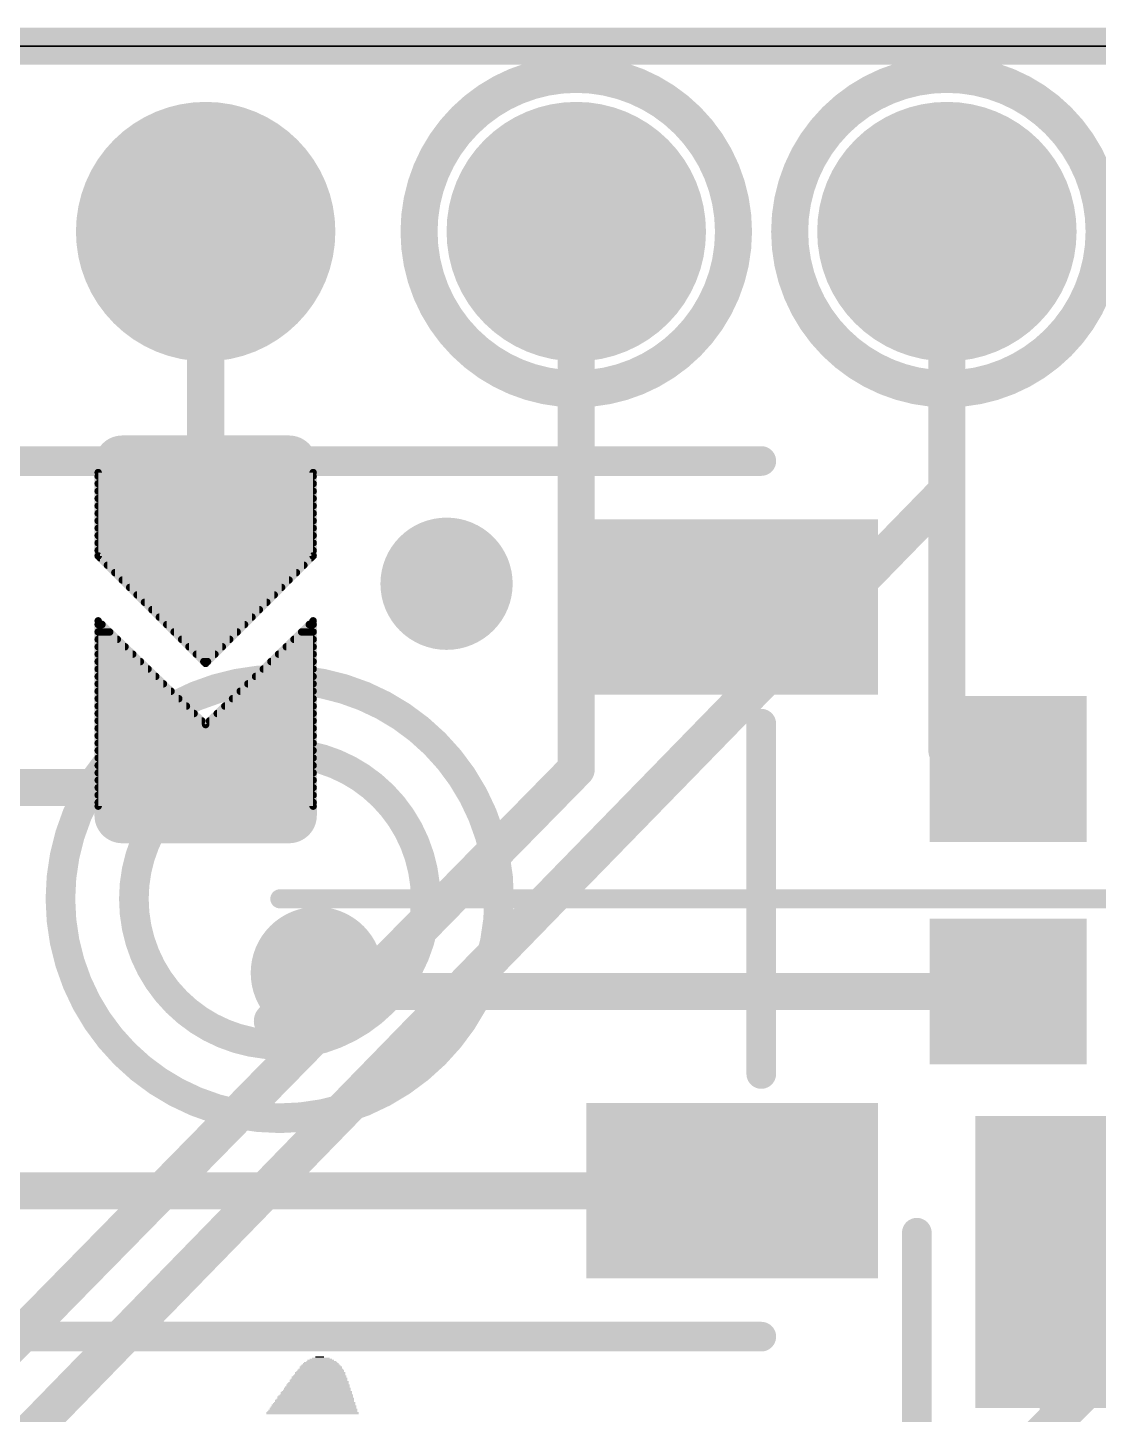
# Model space of a CAD drawing. Extents: x -7.9 to 55.5, y -9.8 to 31.
# Drawn here: x 38.15 to 45.49, y 13.49 to 22.99 of the extents above; entities that cross this region are included whole.
import ezdxf

# ---------------------------------------------------------------- set-up
doc = ezdxf.new("R2010")
doc.units = 0
for name, color, linetype in [('1', 12, 'CONTINUOUS'), ('16', 132, 'CONTINUOUS'), ('17', 110, 'CONTINUOUS'), ('18', 110, 'CONTINUOUS'), ('20', 53, 'CONTINUOUS'), ('21', 40, 'CONTINUOUS'), ('47', 253, 'CONTINUOUS')]:
    doc.layers.add(name, color=color, linetype=linetype)

# ---------------------------------------------------------------- blocks, each defined once
blk = doc.blocks.new('ROUNDP')
at = {"const_width": 0.5}
blk.add_lwpolyline([(0, -0.25, 1), (0, 0.25, 1), (0, -0.25)], format="xyb", dxfattribs=at)
blk = doc.blocks.new('RECT')
blk.add_solid([(-0.5, -0.5), (0.5, -0.5), (-0.5, 0.5), (0.5, 0.5)])
blk = doc.blocks.new('RECT121920X243840R50')
at = {"const_width": 0.1905}
blk.add_lwpolyline([(0.2858, -0.5715), (0.2858, 0.5715, 0.4142), (0.1905, 0.6668), (-0.1905, 0.6668, 0.4142), (-0.2858, 0.5715), (-0.2858, -0.5715, 0.4142), (-0.1905, -0.6668), (0.1905, -0.6668, 0.4142)], format="xyb", close=True, dxfattribs=at)
blk.add_solid([(-0.2159, -0.5969), (0.2159, -0.5969), (-0.2159, 0.5969), (0.2159, 0.5969)])
blk = doc.blocks.new('ROUNDV')
at = {"const_width": 0.5}
blk.add_lwpolyline([(0, -0.25, 1), (0, 0.25, 1), (0, -0.25)], format="xyb", dxfattribs=at)

msp = doc.modelspace()

# ---------------------------------------------------------------- linework, layer by layer
at = {"layer": '1', "const_width": 0.254}
for points in [[(44.45, 18.034), (44.45, 21.59)], [(44.577, 17.907), (44.45, 18.034)], [(44.87, 17.907), (44.577, 17.907)], [(40.259, 16.383), (40.132, 16.51)], [(44.87, 16.383), (40.259, 16.383)], [(36.778, 15.018), (42.978, 15.018)], [(45.212, 8.362), (45.212, 14.986)], [(45.212, 14.986), (45.244, 14.954)], [(45.244, 14.954), (45.244, 14.53)]]:
    msp.add_lwpolyline(points, dxfattribs=at)
at = {"layer": '1', "const_width": 0.127}
for points in [[(44.5135, 21.59, 1), (44.3865, 21.59)], [(44.4949, 18.0789, 1), (44.4051, 17.9891)], [(44.3865, 18.034, 1), (44.5135, 18.034)], [(44.577, 17.9705, 1), (44.577, 17.8435)], [(44.5321, 17.8621, 1), (44.6219, 17.9519)], [(44.87, 17.8435, 1), (44.87, 17.9705)], [(40.1769, 16.5549, 1), (40.0871, 16.4651)], [(40.259, 16.4465, 1), (40.259, 16.3195)], [(40.2141, 16.3381, 1), (40.3039, 16.4279)], [(44.87, 16.3195, 1), (44.87, 16.4465)], [(42.978, 14.9545, 1), (42.978, 15.0815)], [(45.2755, 14.986, 1), (45.1485, 14.986)], [(45.2569, 15.0309, 1), (45.1671, 14.9411)], [(45.3075, 14.954, 1), (45.1805, 14.954)], [(45.1991, 14.9091, 1), (45.2889, 14.9989)], [(45.1805, 14.53, 1), (45.3075, 14.53)]]:
    msp.add_lwpolyline(points, format="xyb", dxfattribs=at)
at = {"layer": '16'}
for points, const_width in [([(50.8, 22.86), (0, 22.86)], 0.254), ([(39.37, 19.812), (39.37, 21.59)], 0.254), ([(41.91, 17.907), (41.91, 21.59)], 0.254), ([(44.45, 19.812), (44.45, 21.59)], 0.254), ([(38.6334, 19.939), (38.6334, 19.3675)], 0.0508), ([(40.1066, 19.939), (38.6334, 19.939)], 0.0508), ([(40.1066, 19.3675), (40.1066, 19.939)], 0.0508), ([(34.671, 9.779), (44.45, 19.812)], 0.254), ([(38.6334, 19.9136), (40.1066, 19.9136)], 0.0508), ([(38.6334, 19.8628), (40.1066, 19.8628)], 0.0508), ([(38.6334, 19.812), (40.1066, 19.812)], 0.0508), ([(38.6334, 19.7612), (40.1066, 19.7612)], 0.0508), ([(38.6334, 19.7104), (40.1066, 19.7104)], 0.0508), ([(38.6334, 19.6596), (40.1066, 19.6596)], 0.0508), ([(38.6334, 19.6088), (40.1066, 19.6088)], 0.0508), ([(38.6334, 19.558), (40.1066, 19.558)], 0.0508), ([(38.6334, 19.5072), (40.1066, 19.5072)], 0.0508), ([(38.6334, 19.4564), (40.1066, 19.4564)], 0.0508), ([(38.6334, 19.4056), (40.1066, 19.4056)], 0.0508), ([(38.6334, 19.3675), (39.37, 18.6309)], 0.0508), ([(39.37, 18.6309), (40.1066, 19.3675)], 0.0508), ([(38.6461, 19.3548), (40.0939, 19.3548)], 0.0508), ([(38.6969, 19.304), (40.0431, 19.304)], 0.0508), ([(38.7477, 19.2532), (39.9923, 19.2532)], 0.0508), ([(38.7985, 19.2024), (39.9415, 19.2024)], 0.0508), ([(38.8493, 19.1516), (39.8907, 19.1516)], 0.0508), ([(38.9001, 19.1008), (39.8399, 19.1008)], 0.0508), ([(38.9509, 19.05), (39.7891, 19.05)], 0.0508), ([(39.0017, 18.9992), (39.7383, 18.9992)], 0.0508), ([(38.6334, 18.923), (39.37, 18.2118)], 0.0508), ([(38.6334, 17.653), (38.6334, 18.923)], 0.0508), ([(38.6334, 18.8976), (38.6597, 18.8976)], 0.0508), ([(39.0525, 18.9484), (39.6875, 18.9484)], 0.0508), ([(39.1033, 18.8976), (39.6367, 18.8976)], 0.0508), ([(39.37, 18.2118), (40.1066, 18.923)], 0.0508), ([(40.0803, 18.8976), (40.1066, 18.8976)], 0.0508), ([(40.1066, 18.923), (40.1066, 17.653)], 0.0508), ([(38.6334, 18.8468), (38.7123, 18.8468)], 0.0508), ([(38.6334, 18.796), (38.7649, 18.796)], 0.0508), ([(39.1541, 18.8468), (39.5859, 18.8468)], 0.0508), ([(39.2049, 18.796), (39.5351, 18.796)], 0.0508), ([(39.9751, 18.796), (40.1066, 18.796)], 0.0508), ([(40.0277, 18.8468), (40.1066, 18.8468)], 0.0508), ([(38.6334, 18.7452), (38.8176, 18.7452)], 0.0508), ([(38.6334, 18.6944), (38.8702, 18.6944)], 0.0508), ([(39.2557, 18.7452), (39.4843, 18.7452)], 0.0508), ([(39.3065, 18.6944), (39.4335, 18.6944)], 0.0508), ([(39.8698, 18.6944), (40.1066, 18.6944)], 0.0508), ([(39.9225, 18.7452), (40.1066, 18.7452)], 0.0508), ([(38.6334, 18.6436), (38.9228, 18.6436)], 0.0508), ([(39.3573, 18.6436), (39.3827, 18.6436)], 0.0508), ([(39.8172, 18.6436), (40.1066, 18.6436)], 0.0508), ([(38.6334, 18.5928), (38.9754, 18.5928)], 0.0508), ([(38.6334, 18.542), (39.028, 18.542)], 0.0508), ([(39.712, 18.542), (40.1066, 18.542)], 0.0508), ([(39.7646, 18.5928), (40.1066, 18.5928)], 0.0508), ([(38.6334, 18.4912), (39.0806, 18.4912)], 0.0508), ([(38.6334, 18.4404), (39.1332, 18.4404)], 0.0508), ([(39.6068, 18.4404), (40.1066, 18.4404)], 0.0508), ([(39.6594, 18.4912), (40.1066, 18.4912)], 0.0508), ([(38.6334, 18.3896), (39.1859, 18.3896)], 0.0508), ([(38.6334, 18.3388), (39.2385, 18.3388)], 0.0508), ([(39.5015, 18.3388), (40.1066, 18.3388)], 0.0508), ([(39.5541, 18.3896), (40.1066, 18.3896)], 0.0508), ([(38.6334, 18.288), (39.2911, 18.288)], 0.0508), ([(38.6334, 18.2372), (39.3437, 18.2372)], 0.0508), ([(39.3963, 18.2372), (40.1066, 18.2372)], 0.0508), ([(39.4489, 18.288), (40.1066, 18.288)], 0.0508), ([(38.6334, 18.1864), (40.1066, 18.1864)], 0.0508), ([(38.6334, 18.1356), (40.1066, 18.1356)], 0.0508), ([(38.6334, 18.0848), (40.1066, 18.0848)], 0.0508), ([(38.6334, 18.034), (40.1066, 18.034)], 0.0508), ([(38.6334, 17.9832), (40.1066, 17.9832)], 0.0508), ([(38.6334, 17.9324), (40.1066, 17.9324)], 0.0508), ([(40.2143, 16.1799), (41.91, 17.907)], 0.254), ([(36.83, 17.78), (39.37, 17.78)], 0.254), ([(38.6334, 17.8816), (40.1066, 17.8816)], 0.0508), ([(38.6334, 17.8308), (40.1066, 17.8308)], 0.0508), ([(38.6334, 17.78), (40.1066, 17.78)], 0.0508), ([(38.6334, 17.7292), (40.1066, 17.7292)], 0.0508), ([(38.6334, 17.6784), (40.1066, 17.6784)], 0.0508), ([(40.1066, 17.653), (38.6334, 17.653)], 0.0508), ([(40.132, 16.51), (39.8271, 16.1799)], 0.254), ([(35.052, 10.922), (40.2143, 16.1799)], 0.254), ([(39.8271, 16.1799), (40.2143, 16.1799)], 0.254), ([(34.29, 2.54), (47.752, 16.002)], 0.254)]:
    msp.add_lwpolyline(points, dxfattribs=dict(at, const_width=const_width))
for points, const_width in [([(39.4335, 21.59, 1), (39.3065, 21.59)], 0.127), ([(41.9735, 21.59, 1), (41.8465, 21.59)], 0.127), ([(44.5135, 21.59, 1), (44.3865, 21.59)], 0.127), ([(38.6461, 19.939, 1), (38.6207, 19.939)], 0.0254), ([(38.6334, 19.9517, 1), (38.6334, 19.9263)], 0.0254), ([(40.1193, 19.939, 1), (40.0939, 19.939)], 0.0254), ([(40.1066, 19.9263, 1), (40.1066, 19.9517)], 0.0254), ([(38.6334, 19.9263, 1), (38.6334, 19.9009)], 0.0254), ([(38.6334, 19.8755, 1), (38.6334, 19.8501)], 0.0254), ([(39.3065, 19.812, 1), (39.4335, 19.812)], 0.127), ([(40.1066, 19.9009, 1), (40.1066, 19.9263)], 0.0254), ([(40.1066, 19.8501, 1), (40.1066, 19.8755)], 0.0254), ([(44.3865, 19.812, 1), (44.5135, 19.812)], 0.127), ([(44.4955, 19.7677, 1), (44.4045, 19.8563)], 0.127), ([(38.6334, 19.8247, 1), (38.6334, 19.7993)], 0.0254), ([(38.6334, 19.7739, 1), (38.6334, 19.7485)], 0.0254), ([(40.1066, 19.7993, 1), (40.1066, 19.8247)], 0.0254), ([(40.1066, 19.7485, 1), (40.1066, 19.7739)], 0.0254), ([(38.6334, 19.7231, 1), (38.6334, 19.6977)], 0.0254), ([(38.6334, 19.6723, 1), (38.6334, 19.6469)], 0.0254), ([(40.1066, 19.6977, 1), (40.1066, 19.7231)], 0.0254), ([(40.1066, 19.6469, 1), (40.1066, 19.6723)], 0.0254), ([(38.6334, 19.6215, 1), (38.6334, 19.5961)], 0.0254), ([(38.6334, 19.5707, 1), (38.6334, 19.5453)], 0.0254), ([(40.1066, 19.5961, 1), (40.1066, 19.6215)], 0.0254), ([(40.1066, 19.5453, 1), (40.1066, 19.5707)], 0.0254), ([(38.6334, 19.5199, 1), (38.6334, 19.4945)], 0.0254), ([(38.6334, 19.4691, 1), (38.6334, 19.4437)], 0.0254), ([(40.1066, 19.4945, 1), (40.1066, 19.5199)], 0.0254), ([(40.1066, 19.4437, 1), (40.1066, 19.4691)], 0.0254), ([(38.6334, 19.4183, 1), (38.6334, 19.3929)], 0.0254), ([(38.6424, 19.3765, 1), (38.6244, 19.3585)], 0.0254), ([(40.1156, 19.3585, 1), (40.0976, 19.3765)], 0.0254), ([(40.1066, 19.3929, 1), (40.1066, 19.4183)], 0.0254), ([(38.6207, 19.3675, 1), (38.6461, 19.3675)], 0.0254), ([(38.6461, 19.3675, 1), (38.6461, 19.3421)], 0.0254), ([(38.6969, 19.3167, 1), (38.6969, 19.2913)], 0.0254), ([(40.0431, 19.2913, 1), (40.0431, 19.3167)], 0.0254), ([(40.0939, 19.3675, 1), (40.1193, 19.3675)], 0.0254), ([(40.0939, 19.3421, 1), (40.0939, 19.3675)], 0.0254), ([(38.7477, 19.2659, 1), (38.7477, 19.2405)], 0.0254), ([(38.7985, 19.2151, 1), (38.7985, 19.1897)], 0.0254), ([(39.9415, 19.1897, 1), (39.9415, 19.2151)], 0.0254), ([(39.9923, 19.2405, 1), (39.9923, 19.2659)], 0.0254), ([(38.8493, 19.1643, 1), (38.8493, 19.1389)], 0.0254), ([(38.9001, 19.1135, 1), (38.9001, 19.0881)], 0.0254), ([(39.8399, 19.0881, 1), (39.8399, 19.1135)], 0.0254), ([(39.8907, 19.1389, 1), (39.8907, 19.1643)], 0.0254), ([(38.9509, 19.0627, 1), (38.9509, 19.0373)], 0.0254), ([(39.0017, 19.0119, 1), (39.0017, 18.9865)], 0.0254), ([(39.7383, 18.9865, 1), (39.7383, 19.0119)], 0.0254), ([(39.7891, 19.0373, 1), (39.7891, 19.0627)], 0.0254), ([(38.6422, 18.9321, 1), (38.6246, 18.9139)], 0.0254), ([(38.6461, 18.923, 1), (38.6207, 18.923)], 0.0254), ([(38.6334, 18.9103, 1), (38.6334, 18.8849)], 0.0254), ([(38.6597, 18.8849, 1), (38.6597, 18.9103)], 0.0254), ([(39.0525, 18.9611, 1), (39.0525, 18.9357)], 0.0254), ([(39.1033, 18.9103, 1), (39.1033, 18.8849)], 0.0254), ([(39.6367, 18.8849, 1), (39.6367, 18.9103)], 0.0254), ([(39.6875, 18.9357, 1), (39.6875, 18.9611)], 0.0254), ([(40.0803, 18.9103, 1), (40.0803, 18.8849)], 0.0254), ([(40.1193, 18.923, 1), (40.0939, 18.923)], 0.0254), ([(40.1154, 18.9139, 1), (40.0978, 18.9321)], 0.0254), ([(40.1066, 18.8849, 1), (40.1066, 18.9103)], 0.0254), ([(38.6334, 18.8595, 1), (38.6334, 18.8341)], 0.0254), ([(38.6334, 18.8087, 1), (38.6334, 18.7833)], 0.0254), ([(38.7123, 18.8341, 1), (38.7123, 18.8595)], 0.0254), ([(38.7649, 18.7833, 1), (38.7649, 18.8087)], 0.0254), ([(39.1541, 18.8595, 1), (39.1541, 18.8341)], 0.0254), ([(39.2049, 18.8087, 1), (39.2049, 18.7833)], 0.0254), ([(39.5351, 18.7833, 1), (39.5351, 18.8087)], 0.0254), ([(39.5859, 18.8341, 1), (39.5859, 18.8595)], 0.0254), ([(39.9751, 18.8087, 1), (39.9751, 18.7833)], 0.0254), ([(40.0277, 18.8595, 1), (40.0277, 18.8341)], 0.0254), ([(40.1066, 18.8341, 1), (40.1066, 18.8595)], 0.0254), ([(40.1066, 18.7833, 1), (40.1066, 18.8087)], 0.0254), ([(38.6334, 18.7579, 1), (38.6334, 18.7325)], 0.0254), ([(38.6334, 18.7071, 1), (38.6334, 18.6817)], 0.0254), ([(38.8176, 18.7325, 1), (38.8176, 18.7579)], 0.0254), ([(38.8702, 18.6817, 1), (38.8702, 18.7071)], 0.0254), ([(39.2557, 18.7579, 1), (39.2557, 18.7325)], 0.0254), ([(39.3065, 18.7071, 1), (39.3065, 18.6817)], 0.0254), ([(39.4335, 18.6817, 1), (39.4335, 18.7071)], 0.0254), ([(39.4843, 18.7325, 1), (39.4843, 18.7579)], 0.0254), ([(39.8698, 18.7071, 1), (39.8698, 18.6817)], 0.0254), ([(39.9225, 18.7579, 1), (39.9225, 18.7325)], 0.0254), ([(40.1066, 18.7325, 1), (40.1066, 18.7579)], 0.0254), ([(40.1066, 18.6817, 1), (40.1066, 18.7071)], 0.0254), ([(38.6334, 18.6563, 1), (38.6334, 18.6309)], 0.0254), ([(38.9228, 18.6309, 1), (38.9228, 18.6563)], 0.0254), ([(39.3573, 18.6563, 1), (39.3573, 18.6309)], 0.0254), ([(39.361, 18.6399, 1), (39.379, 18.6219)], 0.0254), ([(39.361, 18.6219, 1), (39.379, 18.6399)], 0.0254), ([(39.3827, 18.6309, 1), (39.3827, 18.6563)], 0.0254), ([(39.8172, 18.6563, 1), (39.8172, 18.6309)], 0.0254), ([(40.1066, 18.6309, 1), (40.1066, 18.6563)], 0.0254), ([(38.6334, 18.6055, 1), (38.6334, 18.5801)], 0.0254), ([(38.6334, 18.5547, 1), (38.6334, 18.5293)], 0.0254), ([(38.9754, 18.5801, 1), (38.9754, 18.6055)], 0.0254), ([(39.028, 18.5293, 1), (39.028, 18.5547)], 0.0254), ([(39.712, 18.5547, 1), (39.712, 18.5293)], 0.0254), ([(39.7646, 18.6055, 1), (39.7646, 18.5801)], 0.0254), ([(40.1066, 18.5801, 1), (40.1066, 18.6055)], 0.0254), ([(40.1066, 18.5293, 1), (40.1066, 18.5547)], 0.0254), ([(38.6334, 18.5039, 1), (38.6334, 18.4785)], 0.0254), ([(38.6334, 18.4531, 1), (38.6334, 18.4277)], 0.0254), ([(39.0806, 18.4785, 1), (39.0806, 18.5039)], 0.0254), ([(39.1332, 18.4277, 1), (39.1332, 18.4531)], 0.0254), ([(39.6068, 18.4531, 1), (39.6068, 18.4277)], 0.0254), ([(39.6594, 18.5039, 1), (39.6594, 18.4785)], 0.0254), ([(40.1066, 18.4785, 1), (40.1066, 18.5039)], 0.0254), ([(40.1066, 18.4277, 1), (40.1066, 18.4531)], 0.0254), ([(38.6334, 18.4023, 1), (38.6334, 18.3769)], 0.0254), ([(38.6334, 18.3515, 1), (38.6334, 18.3261)], 0.0254), ([(39.1859, 18.3769, 1), (39.1859, 18.4023)], 0.0254), ([(39.2385, 18.3261, 1), (39.2385, 18.3515)], 0.0254), ([(39.5015, 18.3515, 1), (39.5015, 18.3261)], 0.0254), ([(39.5541, 18.4023, 1), (39.5541, 18.3769)], 0.0254), ([(40.1066, 18.3769, 1), (40.1066, 18.4023)], 0.0254), ([(40.1066, 18.3261, 1), (40.1066, 18.3515)], 0.0254), ([(38.6334, 18.3007, 1), (38.6334, 18.2753)], 0.0254), ([(38.6334, 18.2499, 1), (38.6334, 18.2245)], 0.0254), ([(39.2911, 18.2753, 1), (39.2911, 18.3007)], 0.0254), ([(39.3437, 18.2245, 1), (39.3437, 18.2499)], 0.0254), ([(39.3963, 18.2499, 1), (39.3963, 18.2245)], 0.0254), ([(39.4489, 18.3007, 1), (39.4489, 18.2753)], 0.0254), ([(40.1066, 18.2753, 1), (40.1066, 18.3007)], 0.0254), ([(40.1066, 18.2245, 1), (40.1066, 18.2499)], 0.0254), ([(38.6334, 18.1991, 1), (38.6334, 18.1737)], 0.0254), ([(38.6334, 18.1483, 1), (38.6334, 18.1229)], 0.0254), ([(39.3612, 18.2209, 1), (39.3788, 18.2027)], 0.0254), ([(39.3612, 18.2027, 1), (39.3788, 18.2209)], 0.0254), ([(40.1066, 18.1737, 1), (40.1066, 18.1991)], 0.0254), ([(40.1066, 18.1229, 1), (40.1066, 18.1483)], 0.0254), ([(38.6334, 18.0975, 1), (38.6334, 18.0721)], 0.0254), ([(38.6334, 18.0467, 1), (38.6334, 18.0213)], 0.0254), ([(40.1066, 18.0721, 1), (40.1066, 18.0975)], 0.0254), ([(40.1066, 18.0213, 1), (40.1066, 18.0467)], 0.0254), ([(38.6334, 17.9959, 1), (38.6334, 17.9705)], 0.0254), ([(38.6334, 17.9451, 1), (38.6334, 17.9197)], 0.0254), ([(40.1066, 17.9705, 1), (40.1066, 17.9959)], 0.0254), ([(40.1066, 17.9197, 1), (40.1066, 17.9451)], 0.0254), ([(41.8465, 17.907, 1), (41.9735, 17.907)], 0.127), ([(41.9553, 17.8625, 1), (41.8647, 17.9515)], 0.127), ([(38.6334, 17.8943, 1), (38.6334, 17.8689)], 0.0254), ([(39.37, 17.7165, 1), (39.37, 17.8435)], 0.127), ([(40.1066, 17.8689, 1), (40.1066, 17.8943)], 0.0254), ([(38.6334, 17.8435, 1), (38.6334, 17.8181)], 0.0254), ([(38.6334, 17.7927, 1), (38.6334, 17.7673)], 0.0254), ([(40.1066, 17.8181, 1), (40.1066, 17.8435)], 0.0254), ([(40.1066, 17.7673, 1), (40.1066, 17.7927)], 0.0254), ([(38.6334, 17.7419, 1), (38.6334, 17.7165)], 0.0254), ([(38.6334, 17.6911, 1), (38.6334, 17.6657)], 0.0254), ([(38.6334, 17.6657, 1), (38.6334, 17.6403)], 0.0254), ([(40.1066, 17.7165, 1), (40.1066, 17.7419)], 0.0254), ([(40.1066, 17.6657, 1), (40.1066, 17.6911)], 0.0254), ([(40.1066, 17.6403, 1), (40.1066, 17.6657)], 0.0254), ([(38.6207, 17.653, 1), (38.6461, 17.653)], 0.0254), ([(40.0939, 17.653, 1), (40.1193, 17.653)], 0.0254), ([(40.1787, 16.4669, 1), (40.0853, 16.5531)], 0.127), ([(39.8271, 16.2434, 1), (39.8271, 16.1164)], 0.127), ([(39.7805, 16.2229, 1), (39.8738, 16.1368)], 0.127), ([(40.1689, 16.2243, 1), (40.2596, 16.1354)], 0.127), ([(40.2596, 16.1354, 1), (40.1689, 16.2243)], 0.127), ([(40.2143, 16.1164, 1), (40.2143, 16.2434)], 0.127)]:
    msp.add_lwpolyline(points, format="xyb", dxfattribs=dict(at, const_width=const_width))
at = {"layer": '20'}
for p, q in [((2.54, 22.86), (48.26, 22.86)), ((48.26, 22.86), (2.54, 22.86))]:
    msp.add_line(p, q, dxfattribs=at)
at = {"layer": '21'}
for points, const_width in [([(41.91, 20.5124, 1), (41.91, 22.6676, 1), (41.91, 20.5124)], 0.254), ([(44.45, 20.5124, 1), (44.45, 22.6676, 1), (44.45, 20.5124)], 0.254), ([(43.178, 19.9672, 1), (43.178, 20.0688)], 0.1016), ([(39.878, 15.5147, 1), (39.878, 18.5213, 1), (39.878, 15.5147)], 0.2032), ([(43.2288, 18.218, 1), (43.1272, 18.218)], 0.1016), ([(39.878, 16.018, 1), (39.878, 18.018, 1), (39.878, 16.018)], 0.2032), ([(43.1272, 15.818, 1), (43.2288, 15.818)], 0.1016), ([(44.2948, 14.73, 1), (44.1932, 14.73)], 0.1016), ([(43.178, 13.9672, 1), (43.178, 14.0688)], 0.1016)]:
    msp.add_lwpolyline(points, format="xyb", dxfattribs=dict(at, const_width=const_width))
at = {"layer": '21', "const_width": 0.2032}
for points in [[(36.578, 20.018), (43.178, 20.018)], [(43.178, 18.218), (43.178, 15.818)], [(44.244, 8.13), (44.244, 14.73)], [(43.178, 14.018), (36.578, 14.018)]]:
    msp.add_lwpolyline(points, dxfattribs=at)
at = {"layer": '47', "const_width": 0.13}
for points in [[(39.878, 22.86), (55.163, 22.86)], [(39.878, 17.018), (55.29, 17.018)], [(39.878, 17.018), (55.163, 17.018)]]:
    msp.add_lwpolyline(points, dxfattribs=at)
at = {"layer": '47', "const_width": 0.065}
for points in [[(39.878, 22.8925, 1), (39.878, 22.8275)], [(39.878, 17.0505, 1), (39.878, 16.9855)], [(39.878, 17.0505, 1), (39.878, 16.9855)]]:
    msp.add_lwpolyline(points, format="xyb", dxfattribs=at)

# ---------------------------------------------------------------- block references
at = {"layer": '1', "xscale": 2, "yscale": 1.2}
for p, rotation in [((42.978, 19.018), 180), ((42.978, 15.018), 180), ((45.244, 14.53), 90)]:
    msp.add_blockref('RECT', p, dxfattribs=dict(at, rotation=rotation))
at = {"layer": '1', "xscale": 1.075}
for p in [(44.87, 17.907), (44.87, 16.383)]:
    msp.add_blockref('RECT', p, dxfattribs=at)
at = {"layer": '16', "rotation": 270}
for p in [(39.37, 19.812), (39.37, 17.78)]:
    msp.add_blockref('RECT121920X243840R50', p, dxfattribs=at)
at = {"layer": '17', "xscale": 1.778, "yscale": 1.778}
for p in [(39.37, 21.59), (39.37, 21.59), (41.91, 21.59), (41.91, 21.59), (44.45, 21.59), (44.45, 21.59)]:
    msp.add_blockref('ROUNDP', p, dxfattribs=at)
at = {"layer": '18', "xscale": 0.9064, "yscale": 0.9064}
for p in [(41.021, 19.177), (41.021, 19.177), (40.132, 16.51), (40.132, 16.51)]:
    msp.add_blockref('ROUNDV', p, dxfattribs=at)
at = {"layer": '21'}
for p, xscale, yscale in [((40.1587, 13.871), 0.1219, 0.0077), ((40.1511, 13.8786), 0.0609, 0.0076), ((40.1549, 13.7795), 0.3277, 0.0076), ((40.1587, 13.7871), 0.32, 0.0076), ((40.1587, 13.7948), 0.3048, 0.0077), ((40.1587, 13.81), 0.2896, 0.0076), ((40.1587, 13.8024), 0.2896, 0.0076), ((40.1587, 13.8176), 0.2743, 0.0076), ((40.1587, 13.8252), 0.2591, 0.0076), ((40.1587, 13.8329), 0.2438, 0.0077), ((40.1587, 13.8405), 0.2286, 0.0076), ((40.1625, 13.8481), 0.2058, 0.0076), ((40.1587, 13.8557), 0.1829, 0.0076), ((40.1587, 13.8633), 0.1524, 0.0076), ((40.1397, 13.6881), 0.4343, 0.0076), ((40.1397, 13.6805), 0.4343, 0.0077), ((40.1397, 13.6957), 0.4191, 0.0076), ((40.1435, 13.7033), 0.4115, 0.0076), ((40.1472, 13.7109), 0.4039, 0.0076), ((40.1435, 13.7186), 0.3963, 0.0077), ((40.1472, 13.7262), 0.3887, 0.0076), ((40.1472, 13.7414), 0.3733, 0.0076), ((40.1511, 13.7338), 0.381, 0.0076), ((40.1511, 13.749), 0.3657, 0.0076), ((40.1511, 13.7567), 0.3505, 0.0077), ((40.1549, 13.7719), 0.3429, 0.0076), ((40.1549, 13.7643), 0.3429, 0.0076), ((40.1206, 13.589), 0.5334, 0.0076), ((40.1206, 13.6043), 0.5182, 0.0077), ((40.1244, 13.5966), 0.5258, 0.0076), ((40.1244, 13.6119), 0.5106, 0.0076), ((40.1282, 13.6195), 0.503, 0.0076), ((40.1282, 13.6347), 0.4876, 0.0076), ((40.1282, 13.6271), 0.4876, 0.0076), ((40.132, 13.6424), 0.48, 0.0077), ((40.132, 13.65), 0.4648, 0.0076), ((40.1358, 13.6652), 0.4572, 0.0076), ((40.1358, 13.6576), 0.4572, 0.0076), ((40.1358, 13.6728), 0.442, 0.0076), ((40.1016, 13.4976), 0.6325, 0.0076), ((40.1016, 13.49), 0.6325, 0.0077), ((40.1015, 13.5052), 0.6172, 0.0076), ((40.1053, 13.5128), 0.6096, 0.0076), ((40.1091, 13.5204), 0.6019, 0.0076), ((40.1054, 13.5281), 0.5943, 0.0077), ((40.1091, 13.5357), 0.5867, 0.0076), ((40.1091, 13.5509), 0.5715, 0.0076), ((40.113, 13.5433), 0.5791, 0.0076), ((40.113, 13.5585), 0.5639, 0.0076), ((40.1168, 13.5662), 0.5563, 0.0077), ((40.1168, 13.5814), 0.541, 0.0076), ((40.1168, 13.5738), 0.541, 0.0076)]:
    msp.add_blockref('RECT', p, dxfattribs=dict(at, xscale=xscale, yscale=yscale))

doc.saveas('drawing.dxf')
